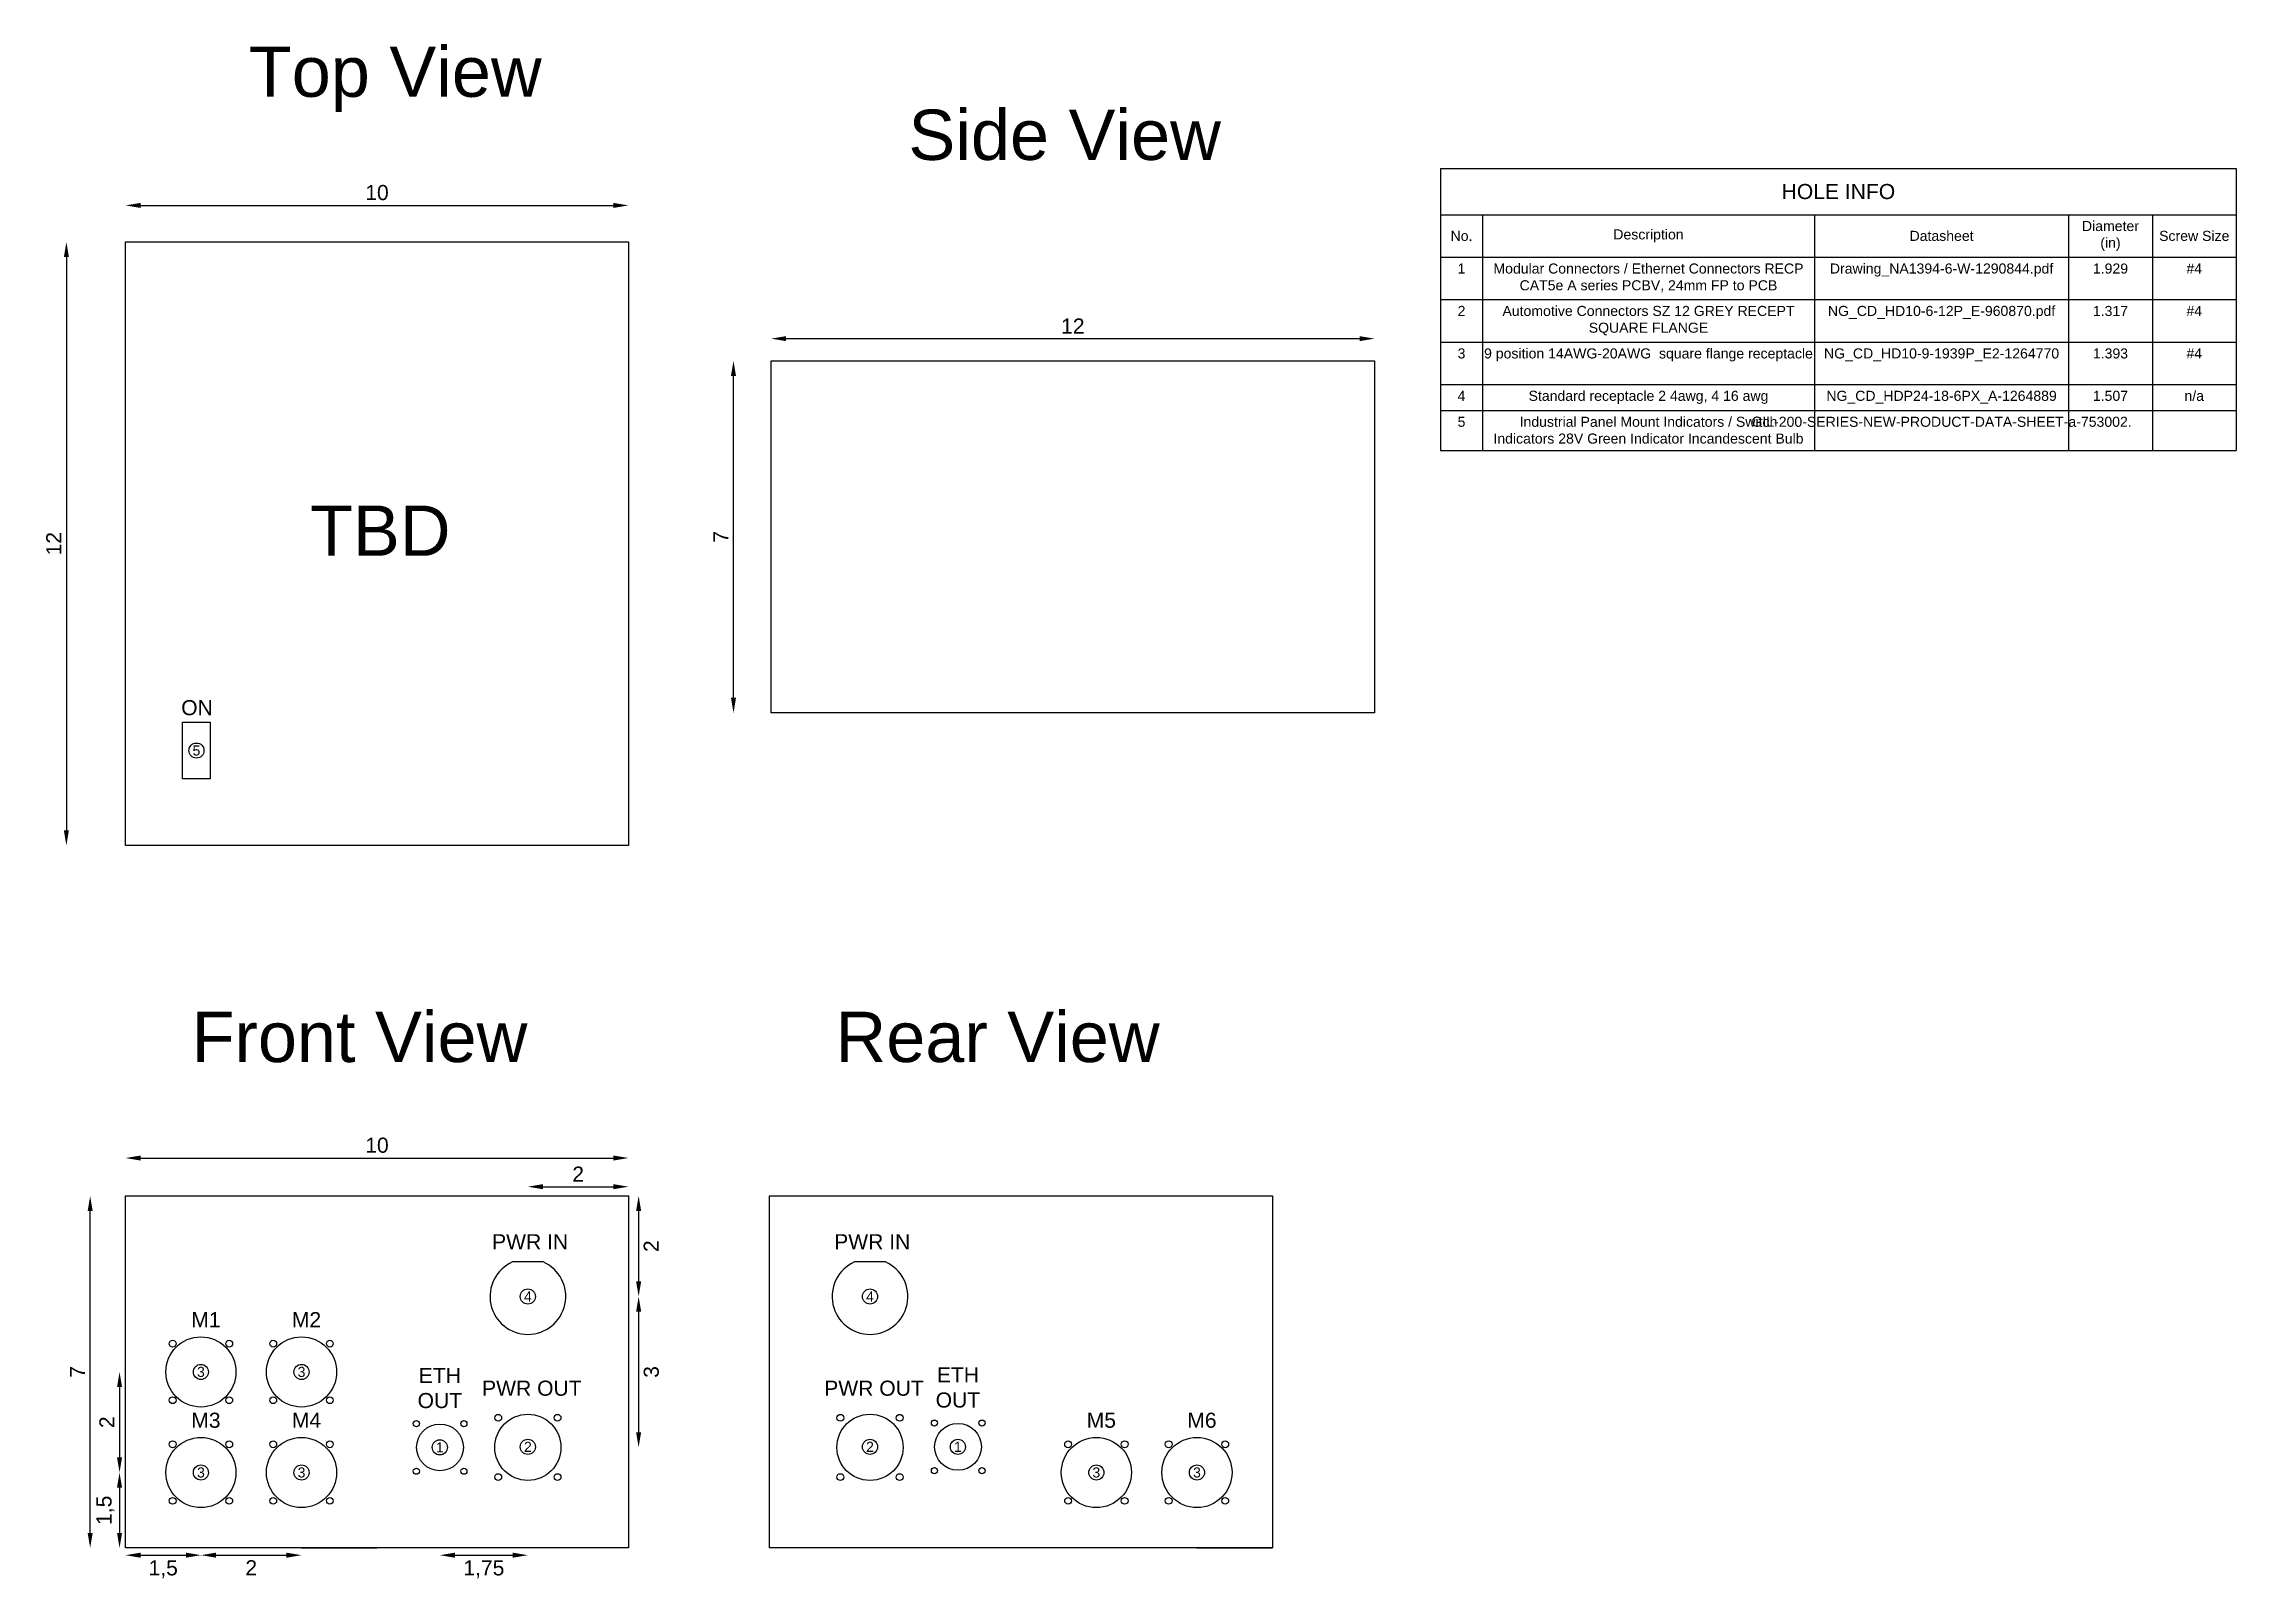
# Model space of a CAD drawing. Header units: millimetres. Extents: x -386 to -342.4, y 378.5 to 409.
import ezdxf

# ---------------------------------------------------------------- set-up
doc = ezdxf.new("R2010")
doc.units = ezdxf.units.MM
doc.styles.get("Standard").update_dxf_attribs({"font": 'arial.ttf'})
doc.dimstyles.new('ISO-25', dxfattribs={"dimtxt": 0.3, "dimasz": 0.3, "dimexe": 0.2, "dimexo": 0.2, "dimgap": 0.1, "dimtad": 1, "dimtxsty": 'Standard', "dimcen": 2.5, "dimse1": 1, "dimse2": 1, "dimadec": 0, "dimazin": 0, "dimtfac": 1, "dimtmove": 1, "dimatfit": 3, "dimfxl": 1, "dimarcsym": 0})

# ---------------------------------------------------------------- blocks, each defined once
blk = doc.blocks.new('*D3')
at = {"color": 0, "lineweight": -2}
blk.add_line((-385.534, 404.811), (-385.534, 393.411), dxfattribs=at)
at = {"color": 0}
for points in [[(-385.484, 404.811), (-385.584, 404.811), (-385.534, 405.111)], [(-385.584, 393.411), (-385.484, 393.411), (-385.534, 393.111)]]:
    blk.add_solid(points, dxfattribs=at)
at = {"layer": 'Defpoints', "color": 0}
for p in [(-383.958, 405.111), (-385.534, 393.111), (-383.958, 393.111)]:
    blk.add_point(p, dxfattribs=at)
at = {"color": 0, "insert": (-385.785, 399.111), "char_height": 0.3, "attachment_point": 5, "rotation": 90}
blk.add_mtext('12', dxfattribs=at)
blk = doc.blocks.new('*D4')
at = {"color": 0, "lineweight": -2}
blk.add_line((-384.059, 405.837), (-374.659, 405.837), dxfattribs=at)
at = {"color": 0}
for points in [[(-384.059, 405.887), (-384.059, 405.787), (-384.359, 405.837)], [(-374.659, 405.787), (-374.659, 405.887), (-374.359, 405.837)]]:
    blk.add_solid(points, dxfattribs=at)
at = {"layer": 'Defpoints', "color": 0}
for p in [(-374.359, 405.837), (-384.359, 405.111), (-374.359, 405.111)]:
    blk.add_point(p, dxfattribs=at)
at = {"color": 0, "insert": (-379.359, 406.091), "char_height": 0.3, "attachment_point": 5}
blk.add_mtext('10', dxfattribs=at)
blk = doc.blocks.new('*D5')
at = {"color": 0, "lineweight": -2}
blk.add_line((-371.224, 403.188), (-359.824, 403.188), dxfattribs=at)
at = {"color": 0}
for points in [[(-371.224, 403.238), (-371.224, 403.138), (-371.524, 403.188)], [(-359.824, 403.138), (-359.824, 403.238), (-359.524, 403.188)]]:
    blk.add_solid(points, dxfattribs=at)
at = {"layer": 'Defpoints', "color": 0}
for p in [(-359.524, 403.188), (-371.524, 402.747), (-359.524, 402.747)]:
    blk.add_point(p, dxfattribs=at)
at = {"color": 0, "insert": (-365.524, 403.439), "char_height": 0.3, "attachment_point": 5}
blk.add_mtext('12', dxfattribs=at)
blk = doc.blocks.new('*D6')
at = {"color": 0, "lineweight": -2}
blk.add_line((-372.271, 396.047), (-372.271, 402.447), dxfattribs=at)
at = {"color": 0}
for points in [[(-372.221, 402.447), (-372.321, 402.447), (-372.271, 402.747)], [(-372.321, 396.047), (-372.221, 396.047), (-372.271, 395.747)]]:
    blk.add_solid(points, dxfattribs=at)
at = {"layer": 'Defpoints', "color": 0}
for p in [(-372.271, 402.747), (-371.524, 402.747), (-371.524, 395.747)]:
    blk.add_point(p, dxfattribs=at)
at = {"color": 0, "insert": (-372.521, 399.247), "char_height": 0.3, "attachment_point": 5, "rotation": 90}
blk.add_mtext('7', dxfattribs=at)
blk = doc.blocks.new('*D7')
at = {"color": 0, "lineweight": -2}
blk.add_line((-384.059, 386.897), (-374.659, 386.897), dxfattribs=at)
at = {"color": 0}
for points in [[(-384.059, 386.947), (-384.059, 386.847), (-384.359, 386.897)], [(-374.659, 386.847), (-374.659, 386.947), (-374.359, 386.897)]]:
    blk.add_solid(points, dxfattribs=at)
at = {"layer": 'Defpoints', "color": 0}
for p in [(-374.359, 386.897), (-384.359, 386.144), (-374.359, 386.144)]:
    blk.add_point(p, dxfattribs=at)
at = {"color": 0, "insert": (-379.359, 387.15), "char_height": 0.3, "attachment_point": 5}
blk.add_mtext('10', dxfattribs=at)
blk = doc.blocks.new('*D8')
at = {"color": 0, "lineweight": -2}
blk.add_line((-385.061, 379.444), (-385.061, 385.844), dxfattribs=at)
at = {"color": 0}
for points in [[(-385.011, 385.844), (-385.111, 385.844), (-385.061, 386.144)], [(-385.111, 379.444), (-385.011, 379.444), (-385.061, 379.144)]]:
    blk.add_solid(points, dxfattribs=at)
at = {"layer": 'Defpoints', "color": 0}
for p in [(-385.061, 386.144), (-384.359, 386.144), (-384.359, 379.144)]:
    blk.add_point(p, dxfattribs=at)
at = {"color": 0, "insert": (-385.311, 382.644), "char_height": 0.3, "attachment_point": 5, "rotation": 90}
blk.add_mtext('7', dxfattribs=at)
blk = doc.blocks.new('*T12')
at = {"color": 0, "lineweight": -2}
for p, q in [((0, 0), (15.817, 0)), ((0, 0), (0, -5.603)), ((15.817, 0), (15.817, -5.603)), ((0, -0.917), (15.817, -0.917)), ((0.832, -0.917), (0.832, -5.603)), ((7.434, -0.917), (7.434, -5.603)), ((12.485, -0.917), (12.485, -5.603)), ((14.151, -0.917), (14.151, -5.603)), ((0, -1.762), (15.817, -1.762)), ((0, -2.605), (15.817, -2.605)), ((0, -3.45), (15.817, -3.45)), ((0, -4.293), (15.817, -4.293)), ((0, -4.809), (15.817, -4.809)), ((0, -5.603), (15.817, -5.603))]:
    blk.add_line(p, q, dxfattribs=at)
at = {"color": 0}
for s, insert, char_height, width, attachment_point in [('{HOLE INFO}', (7.909, -0.458), 0.3, 15.5671, 5), ('{No.}', (0.416, -1.339), 0.2, 0.5824, 5), ('{Description}', (4.133, -1.339), 0.2, 6.35151, 5), ('{Datasheet}', (9.96, -1.339), 0.2, 4.80158, 5), ('{Diameter (in)}', (13.318, -1.339), 0.2, 1.41581, 5), ('{Screw Size}', (14.984, -1.339), 0.2, 1.41581, 5), ('{1}', (0.416, -1.887), 0.2, 0.5824, 2), ('{{\\C256;Modular Connectors / Ethernet Connectors RECP CAT5e A series PCBV, 24mm FP to PCB}}', (4.133, -1.887), 0.2, 6.35151, 2), ('{Drawing_NA1394-6-W-1290844.pdf}', (9.96, -1.887), 0.2, 4.80158, 2), ('{1.929}', (13.318, -1.887), 0.2, 1.41581, 2), ('{#4}', (14.984, -1.887), 0.2, 1.41581, 2), ('{2}', (0.416, -2.73), 0.2, 0.5824, 2), ('Automotive Connectors SZ 12 GREY RECEPT SQUARE FLANGE', (4.133, -2.73), 0.2, 6.35151, 2), ('{NG_CD_HD10-6-12P_E-960870.pdf}', (9.96, -2.73), 0.2, 4.80158, 2), ('{1.317}', (13.318, -2.73), 0.2, 1.41581, 2), ('{#4}', (14.984, -2.73), 0.2, 1.41581, 2), ('{3}', (0.416, -3.575), 0.2, 0.5824, 2), ('{{\\C256;9 position 14AWG-20AWG  square flange receptacle}}', (4.133, -3.575), 0.2, 6.35151, 2), ('NG_CD_HD10-9-1939P_E2-1264770', (9.96, -3.575), 0.2, 4.80158, 2), ('{1.393}', (13.318, -3.575), 0.2, 1.41581, 2), ('{#4}', (14.984, -3.575), 0.2, 1.41581, 2), ('{4}', (0.416, -4.418), 0.2, 0.5824, 2), ('Standard receptacle 2 4awg, 4 16 awg', (4.133, -4.418), 0.2, 6.35151, 2), ('NG_CD_HDP24-18-6PX_A-1264889', (9.96, -4.418), 0.2, 4.80158, 2), ('{1.507}', (13.318, -4.418), 0.2, 1.41581, 2), ('{n/a}', (14.984, -4.418), 0.2, 1.41581, 2), ('{5}', (0.416, -4.934), 0.2, 0.5824, 2), ('{{\\C256;Industrial Panel Mount Indicators / Switch Indicators 28V Green Indicator Incandescent Bulb}}', (4.133, -4.934), 0.2, 6.35151, 2), ('{{\\C256;GIL-200-SERIES-NEW-PRODUCT-DATA-SHEET-a-753002.}}', (9.96, -4.934), 0.2, 4.80158, 2)]:
    blk.add_mtext(s, dxfattribs=dict(at, insert=insert, char_height=char_height, width=width, attachment_point=attachment_point))
blk = doc.blocks.new('*D13')
at = {"color": 0, "lineweight": -2}
blk.add_line((-376.059, 386.327), (-374.659, 386.327), dxfattribs=at)
at = {"color": 0}
for points in [[(-376.059, 386.377), (-376.059, 386.277), (-376.359, 386.327)], [(-374.659, 386.277), (-374.659, 386.377), (-374.359, 386.327)]]:
    blk.add_solid(points, dxfattribs=at)
at = {"layer": 'Defpoints', "color": 0}
for p in [(-376.359, 386.327), (-374.359, 386.327), (-374.359, 386.327)]:
    blk.add_point(p, dxfattribs=at)
at = {"color": 0, "insert": (-375.359, 386.577), "char_height": 0.3, "attachment_point": 5}
blk.add_mtext('2', dxfattribs=at)
blk = doc.blocks.new('*D14')
at = {"color": 0, "lineweight": -2}
blk.add_line((-374.157, 385.844), (-374.157, 384.444), dxfattribs=at)
at = {"color": 0}
for points in [[(-374.107, 385.844), (-374.207, 385.844), (-374.157, 386.144)], [(-374.207, 384.444), (-374.107, 384.444), (-374.157, 384.144)]]:
    blk.add_solid(points, dxfattribs=at)
at = {"layer": 'Defpoints', "color": 0}
for p in [(-376.359, 386.144), (-376.359, 384.144), (-374.157, 384.144)]:
    blk.add_point(p, dxfattribs=at)
at = {"color": 0, "insert": (-373.907, 385.144), "char_height": 0.3, "attachment_point": 5, "rotation": 90}
blk.add_mtext('2', dxfattribs=at)
blk = doc.blocks.new('*D15')
at = {"color": 0, "lineweight": -2}
blk.add_line((-374.157, 383.844), (-374.157, 381.444), dxfattribs=at)
at = {"color": 0}
for points in [[(-374.107, 383.844), (-374.207, 383.844), (-374.157, 384.144)], [(-374.207, 381.444), (-374.107, 381.444), (-374.157, 381.144)]]:
    blk.add_solid(points, dxfattribs=at)
at = {"layer": 'Defpoints', "color": 0}
for p in [(-376.359, 384.144), (-376.359, 381.144), (-374.157, 381.144)]:
    blk.add_point(p, dxfattribs=at)
at = {"color": 0, "insert": (-373.904, 382.644), "char_height": 0.3, "attachment_point": 5, "rotation": 90}
blk.add_mtext('3', dxfattribs=at)
blk = doc.blocks.new('*D16')
at = {"color": 0, "lineweight": -2}
blk.add_line((-384.059, 379.001), (-383.159, 379.001), dxfattribs=at)
at = {"color": 0}
for points in [[(-384.059, 379.051), (-384.059, 378.951), (-384.359, 379.001)], [(-383.159, 378.951), (-383.159, 379.051), (-382.859, 379.001)]]:
    blk.add_solid(points, dxfattribs=at)
at = {"layer": 'Defpoints', "color": 0}
for p in [(-384.359, 379.144), (-382.859, 379.144), (-382.859, 379.001)]:
    blk.add_point(p, dxfattribs=at)
at = {"color": 0, "insert": (-383.609, 378.721), "char_height": 0.3, "attachment_point": 5}
blk.add_mtext('1,5', dxfattribs=at)
blk = doc.blocks.new('*D17')
at = {"color": 0, "lineweight": -2}
blk.add_line((-384.477, 380.344), (-384.477, 379.444), dxfattribs=at)
at = {"color": 0}
for points in [[(-384.427, 380.344), (-384.527, 380.344), (-384.477, 380.644)], [(-384.527, 379.444), (-384.427, 379.444), (-384.477, 379.144)]]:
    blk.add_solid(points, dxfattribs=at)
at = {"layer": 'Defpoints', "color": 0}
for p in [(-384.359, 380.644), (-384.477, 379.144), (-384.359, 379.144)]:
    blk.add_point(p, dxfattribs=at)
at = {"color": 0, "insert": (-384.758, 379.894), "char_height": 0.3, "attachment_point": 5, "rotation": 90}
blk.add_mtext('1,5', dxfattribs=at)
blk = doc.blocks.new('*D18')
at = {"color": 0, "lineweight": -2}
blk.add_line((-382.559, 379.001), (-381.159, 379.001), dxfattribs=at)
at = {"color": 0}
for points in [[(-382.559, 379.051), (-382.559, 378.951), (-382.859, 379.001)], [(-381.159, 378.951), (-381.159, 379.051), (-380.859, 379.001)]]:
    blk.add_solid(points, dxfattribs=at)
at = {"layer": 'Defpoints', "color": 0}
for p in [(-382.859, 379.144), (-380.859, 379.144), (-380.859, 379.001)]:
    blk.add_point(p, dxfattribs=at)
at = {"color": 0, "insert": (-381.859, 378.751), "char_height": 0.3, "attachment_point": 5}
blk.add_mtext('2', dxfattribs=at)
blk = doc.blocks.new('*D19')
at = {"color": 0, "lineweight": -2}
blk.add_line((-384.477, 382.344), (-384.477, 380.944), dxfattribs=at)
at = {"color": 0}
for points in [[(-384.427, 382.344), (-384.527, 382.344), (-384.477, 382.644)], [(-384.527, 380.944), (-384.427, 380.944), (-384.477, 380.644)]]:
    blk.add_solid(points, dxfattribs=at)
at = {"layer": 'Defpoints', "color": 0}
for p in [(-384.359, 382.644), (-384.477, 380.644), (-384.359, 380.644)]:
    blk.add_point(p, dxfattribs=at)
at = {"color": 0, "insert": (-384.728, 381.644), "char_height": 0.3, "attachment_point": 5, "rotation": 90}
blk.add_mtext('2', dxfattribs=at)
blk = doc.blocks.new('*D20')
at = {"color": 0, "lineweight": -2}
blk.add_line((-377.809, 379.001), (-376.659, 379.001), dxfattribs=at)
at = {"color": 0}
for points in [[(-377.809, 379.051), (-377.809, 378.951), (-378.109, 379.001)], [(-376.659, 378.951), (-376.659, 379.051), (-376.359, 379.001)]]:
    blk.add_solid(points, dxfattribs=at)
at = {"layer": 'Defpoints', "color": 0}
for p in [(-378.109, 381.144), (-376.359, 381.144), (-376.359, 379.001)]:
    blk.add_point(p, dxfattribs=at)
at = {"color": 0, "insert": (-377.234, 378.721), "char_height": 0.3, "attachment_point": 5}
blk.add_mtext('1,75', dxfattribs=at)

msp = doc.modelspace()

# ---------------------------------------------------------------- linework, layer by layer
for p, q in [((-374.359, 386.144), (-374.359, 386.144)), ((-374.359, 386.144), (-374.359, 386.144)), ((-376.053, 384.832), (-376.665, 384.832)), ((-369.251, 384.832), (-369.863, 384.832)), ((-380.859, 379.144), (-379.359, 379.144)), ((-363.057, 379.144), (-361.557, 379.144))]:
    msp.add_line(p, q)
for points in [[(-384.359, 393.111), (-384.359, 405.111), (-374.359, 405.111), (-374.359, 393.111)], [(-371.524, 395.747), (-371.524, 402.747), (-359.524, 402.747), (-359.524, 395.747)], [(-383.223, 394.435), (-383.223, 395.56), (-382.673, 395.56), (-382.673, 394.435)], [(-384.359, 379.144), (-384.359, 386.144), (-374.359, 386.144), (-374.359, 379.144)], [(-371.557, 379.144), (-371.557, 386.144), (-361.557, 386.144), (-361.557, 379.144)]]:
    msp.add_lwpolyline(points, close=True)
for centre, radius in [((-382.948, 394.998), 0.15), ((-376.359, 384.144), 0.15), ((-369.557, 384.144), 0.15), ((-382.859, 382.644), 0.697), ((-383.421, 383.206), 0.0675), ((-382.296, 383.206), 0.0675), ((-380.859, 382.644), 0.697), ((-381.421, 383.206), 0.0675), ((-380.296, 383.206), 0.0675), ((-382.859, 382.644), 0.15), ((-380.859, 382.644), 0.15), ((-383.421, 382.081), 0.0675), ((-382.296, 382.081), 0.0675), ((-381.421, 382.081), 0.0675), ((-380.296, 382.081), 0.0675), ((-378.576, 381.616), 0.061), ((-378.107, 381.144), 0.465), ((-377.631, 381.616), 0.061), ((-376.359, 381.144), 0.658), ((-376.948, 381.733), 0.0675), ((-375.769, 381.733), 0.0675), ((-369.557, 381.144), 0.658), ((-370.146, 381.733), 0.0675), ((-368.967, 381.733), 0.0675), ((-368.276, 381.627), 0.061), ((-367.807, 381.155), 0.465), ((-367.331, 381.627), 0.061), ((-382.859, 380.644), 0.697), ((-383.421, 381.206), 0.0675), ((-382.296, 381.206), 0.0675), ((-380.859, 380.644), 0.697), ((-381.421, 381.206), 0.0675), ((-380.296, 381.206), 0.0675), ((-378.109, 381.144), 0.15), ((-376.359, 381.155), 0.15), ((-369.557, 381.155), 0.15), ((-367.809, 381.155), 0.15), ((-365.057, 380.644), 0.697), ((-365.619, 381.206), 0.0675), ((-364.494, 381.206), 0.0675), ((-363.057, 380.644), 0.697), ((-363.619, 381.206), 0.0675), ((-362.494, 381.206), 0.0675), ((-382.859, 380.644), 0.15), ((-380.859, 380.644), 0.15), ((-378.576, 380.671), 0.061), ((-377.631, 380.671), 0.061), ((-376.948, 380.554), 0.0675), ((-375.769, 380.554), 0.0675), ((-370.146, 380.554), 0.0675), ((-368.967, 380.554), 0.0675), ((-368.276, 380.682), 0.061), ((-367.331, 380.682), 0.061), ((-365.057, 380.644), 0.15), ((-363.057, 380.644), 0.15), ((-383.421, 380.081), 0.0675), ((-382.296, 380.081), 0.0675), ((-381.421, 380.081), 0.0675), ((-380.296, 380.081), 0.0675), ((-365.619, 380.081), 0.0675), ((-364.494, 380.081), 0.0675), ((-363.619, 380.081), 0.0675), ((-362.494, 380.081), 0.0675)]:
    msp.add_circle(centre, radius)
for centre in [(-376.359, 384.144), (-369.557, 384.144)]:
    msp.add_arc(centre, 0.753, 113.9734, 66.0268)

# ---------------------------------------------------------------- block references
msp.add_blockref('*T12', (-358.213, 406.569))

# ---------------------------------------------------------------- texts
for s, insert, char_height, width, attachment_point in [('{Top View}', (-381.907, 408.996), 1, 18.37343, 1), ('{Side View}', (-368.793, 407.741), 1, 18.37343, 1), ('{TBD}', (-380.69, 399.87), 1, 4.30387, 1), ('{ON}', (-383.251, 396.001), 0.3, 0.4031, 1), ('{5}', (-382.948, 394.998), 0.2, 0.18999, 5), ('{Front View}', (-383.045, 389.805), 1, 18.37343, 1), ('{Rear View}', (-370.243, 389.805), 1, 18.37343, 1), ('{PWR IN}', (-376.314, 385.233), 0.3, 1.78586, 5), ('{PWR IN}', (-369.512, 385.233), 0.3, 1.78586, 5), ('{4}', (-376.359, 384.144), 0.2, 0.18999, 5), ('{4}', (-369.557, 384.144), 0.2, 0.18999, 5), ('{M1}', (-383.051, 383.834), 0.3, 0.4031, 1), ('{M2}', (-381.051, 383.834), 0.3, 0.4031, 1), ('{3}', (-382.859, 382.644), 0.2, 0.18999, 5), ('{3}', (-380.859, 382.644), 0.2, 0.18999, 5), ('{ETH OUT}', (-378.109, 381.921), 0.3, 0.4031, 8), ('{ETH OUT}', (-367.809, 381.932), 0.3, 0.4031, 8), ('{PWR OUT}', (-377.269, 382.471), 0.3, 2.11332, 1), ('{PWR OUT}', (-370.467, 382.471), 0.3, 2.11332, 1), ('{M3}', (-383.051, 381.834), 0.3, 0.4031, 1), ('{M4}', (-381.051, 381.834), 0.3, 0.4031, 1), ('{M5}', (-365.249, 381.834), 0.3, 0.4031, 1), ('{M6}', (-363.249, 381.834), 0.3, 0.4031, 1), ('{1}', (-378.109, 381.144), 0.2, 0.18999, 5), ('{2}', (-376.359, 381.155), 0.2, 0.18999, 5), ('{2}', (-369.557, 381.155), 0.2, 0.18999, 5), ('{1}', (-367.809, 381.155), 0.2, 0.18999, 5), ('{3}', (-382.859, 380.644), 0.2, 0.18999, 5), ('{3}', (-380.859, 380.644), 0.2, 0.18999, 5), ('{3}', (-365.057, 380.644), 0.2, 0.18999, 5), ('{3}', (-363.057, 380.644), 0.2, 0.18999, 5)]:
    msp.add_mtext(s, dxfattribs=dict(insert=insert, char_height=char_height, width=width, attachment_point=attachment_point))

# ---------------------------------------------------------------- dimensions: what is measured, and where the dimension line sits
for p1, p2, distance, override, picture, middle in [((-384.359, 405.111), (-374.359, 405.111), 0.726, {"dimlfac": 1}, '*D4', (-379.359, 406.091)), ((-383.958, 405.111), (-383.958, 393.111), -1.576, {"dimlfac": 1}, '*D3', (-385.785, 399.111)), ((-371.524, 402.747), (-359.524, 402.747), 0.441, {"dimlfac": 1}, '*D5', (-365.524, 403.439)), ((-371.524, 395.747), (-371.524, 402.747), 0.748, {"dimlfac": 1}, '*D6', (-372.521, 399.247)), ((-384.359, 386.144), (-374.359, 386.144), 0.753, {"dimlfac": 1}, '*D7', (-379.359, 387.15)), ((-384.359, 379.144), (-384.359, 386.144), 0.703, {"dimlfac": 1}, '*D8', (-385.311, 382.644)), ((-376.359, 386.144), (-376.359, 384.144), 2.201, {"dimtad": 2, "dimlfac": 1}, '*D14', (-373.907, 385.144)), ((-376.359, 384.144), (-376.359, 381.144), 2.201, {"dimtad": 2, "dimlfac": 1}, '*D15', (-373.904, 382.644)), ((-384.359, 382.644), (-384.359, 380.644), -0.119, {"dimlfac": 1}, '*D19', (-384.728, 381.644)), ((-378.109, 381.144), (-376.359, 381.144), -2.142, {"dimtad": 2, "dimlfac": 1}, '*D20', (-377.234, 378.721)), ((-384.359, 380.644), (-384.359, 379.144), -0.119, {"dimlfac": 1}, '*D17', (-384.758, 379.894)), ((-384.359, 379.144), (-382.859, 379.144), -0.142, {"dimtad": 2, "dimlfac": 1}, '*D16', (-383.609, 378.721)), ((-382.859, 379.144), (-380.859, 379.144), -0.142, {"dimtad": 2, "dimlfac": 1}, '*D18', (-381.859, 378.751))]:
    dim = msp.add_aligned_dim(p1=p1, p2=p2, distance=distance, dimstyle='ISO-25', override=override)
    dim.commit()
    dim.dimension.update_dxf_attribs({"geometry": picture, "text_midpoint": middle})
dim = msp.add_linear_dim(base=(-374.359, 386.327), p1=(-376.359, 386.327), p2=(-374.359, 386.327), dimstyle='ISO-25', override={"dimlfac": 1})
dim.commit()
dim.dimension.update_dxf_attribs({"geometry": '*D13', "text_midpoint": (-375.359, 386.577)})

doc.saveas('drawing.dxf')
